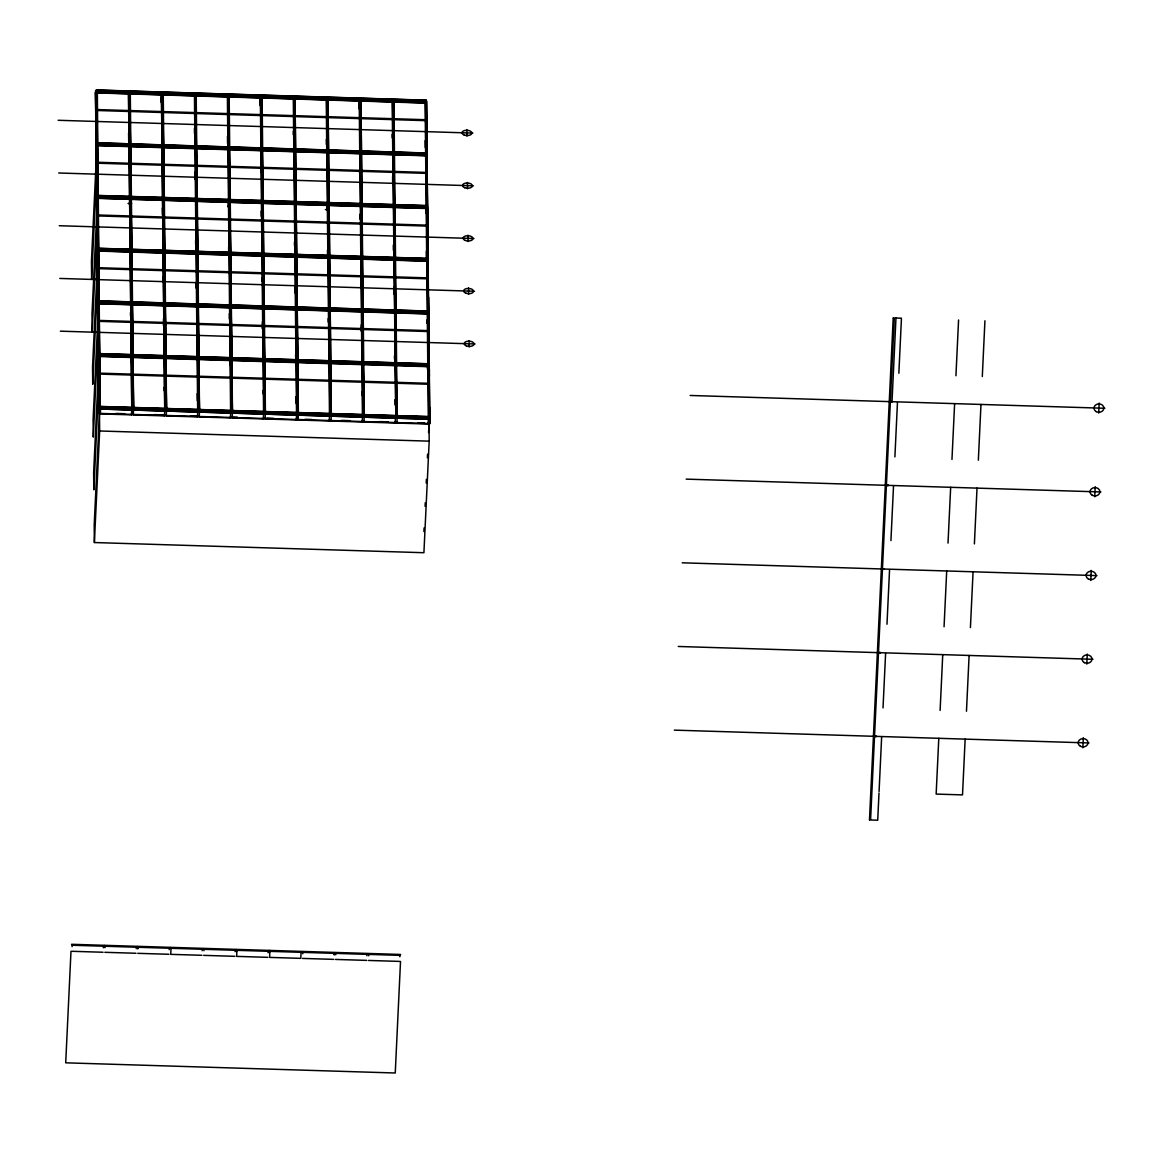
<?xml version="1.0" encoding="UTF-8"?>
<svg xmlns="http://www.w3.org/2000/svg" width="1163" height="1163" viewBox="0 0 1163 1163"><rect width="100%" height="100%" fill="white"/><g stroke="black" fill="none" stroke-linecap="round" stroke-linejoin="round"><path stroke-width="1.5" d="M95.511 92.415L98.593 413.374L429.888 423.608L426.24 100.309L96.267 90.103L99.262 408.736L95.511 92.415L96.224 91.034M96.674 91.165L96.718 90.002L129.224 91.005L132.538 407.559L100.033 406.556M96.863 91.514L96.82 92.691L128.904 93.68L128.948 92.517L96.863 91.514L100.134 408.765L97.329 90.598L128.512 91.557L131.841 408.824M97.27 92.691L97.329 90.598M96.718 149.809L91.441 261.37L91.63 278.931L95.25 279.047M97.27 142.729L97.227 143.892L129.733 144.895L129.776 143.849L97.27 142.962M97.416 144.008L97.372 145.404L129.456 146.393L129.486 144.997M97.823 145.419L97.881 143.325L129.064 144.285L129.006 146.378M91.63 278.931L96.892 167.385M96.384 202.493L97.372 195.544L427.344 205.735L427.679 212.727L425.92 212.684M97.096 206.127L91.993 314.083L92.182 331.659L97.111 227.294M97.779 196.605L97.823 195.442L130.329 196.445L130.285 197.608L97.779 196.489L130.285 197.376M97.968 196.721L97.925 198.132L130.009 199.12L130.038 197.71M98.361 197.666L98.404 196.736M98.375 198.132L98.433 196.038L129.616 196.998L129.558 199.106M97.823 255.249L92.546 366.81L92.72 384.371L97.997 272.825M98.332 249.333L98.361 248.155M98.928 250.859L98.986 248.766L130.169 249.725L130.111 251.819M97.488 307.933L98.477 300.984L428.449 311.175L428.784 318.168M98.288 309.765L93.098 419.523L93.273 437.099L98.303 330.932M99.073 302.162L99.029 303.558L131.114 304.561L131.143 303.15M99.48 303.572L99.538 301.479L130.721 302.438L130.663 304.066M70.987 951.261L65.71 1062.822L395.246 1072.998L400.523 961.438M98.928 360.69L93.651 472.236L93.825 489.812L99.102 378.251M99.582 356.285L99.48 353.843M72.091 946.638L72.135 945.708M100.018 356.3L100.091 354.206L131.274 355.166L130.997 362.144L130.925 354.642M98.593 413.374L98.811 408.736M99.538 407.355L96.267 90.103M132.538 407.326L132.495 408.489L99.989 407.486L100.018 406.323M100.134 408.765L100.178 407.602M94.377 542.539L99.655 430.979L99.48 413.403L94.203 524.964L94.377 542.539L423.914 552.716L429.191 441.155L429.002 423.594L428.58 432.578M100.367 413.897L100.629 406.919L131.826 407.879L131.55 414.871L100.367 413.897L100.352 412.967M128.453 93.665L128.512 91.557M129.224 91.005L129.18 92.168L96.674 91.048M129.66 91.019L129.616 92.182L162.137 93.185L162.18 92.022L129.66 91.019L132.931 408.504L165.451 409.507L165.495 408.344M129.82 92.546L129.776 93.709L161.846 94.697L161.89 93.534L129.82 92.546L133.527 409.798L129.776 93.462M164.797 409.841L161.468 92.589L130.271 91.615L130.212 93.244L161.453 93.985M130.212 93.723L130.285 92.56M129.733 144.663L129.776 143.732M130.212 143.747L130.169 144.91L162.689 145.913L162.733 144.75M130.372 145.026L130.329 146.422L162.398 147.41L162.442 146.015M130.765 146.436L130.823 144.343L162.02 145.302L161.962 147.396M130.721 197.623L130.765 196.46L163.285 197.463L163.242 198.626L130.721 197.506M130.925 197.739L130.881 199.149L162.951 200.138L162.994 198.742M131.317 199.149L131.375 197.056L162.573 198.03L162.515 200.123M130.881 249.173L130.838 250.336L98.332 249.202L130.838 250.103M131.274 250.35L131.317 249.187M131.87 251.877L131.928 249.783L163.125 250.743L163.067 252.836M130.663 304.546L130.736 303.383M132.03 303.18L131.986 304.59L164.056 305.578L164.099 304.183M132.422 304.59L132.48 302.496L163.678 303.456L163.62 305.564M103.289 947.598L103.333 946.667M103.725 947.612L103.769 946.682M132.538 357.303L132.582 356.372L164.652 357.361M105.048 947.656L105.092 946.726M132.756 362.202L133.033 355.224L164.23 356.183L164.172 358.277M128.497 92.502L131.768 409.754L132.248 408.591M132.931 408.504L132.975 407.341M133.091 409.783L133.134 408.62M133.309 414.915L133.585 407.937L164.783 408.896L164.506 415.889L133.309 414.915L133.309 413.984M161.192 99.567L161.337 96.471M161.41 94.683L161.468 92.589M162.573 93.2L162.616 92.037L195.137 93.04L198.408 410.524L165.887 409.521L162.616 92.037M162.776 93.563L162.733 94.726L194.803 95.715L194.846 94.552L162.776 93.563L166.483 410.815L163.838 199.92M198.161 410.641L197.681 411.789L194.425 93.607L163.227 92.633L163.169 94.741M162.951 99.611L163.096 96.514M161.933 169.856L162.151 165.204L130.954 164.245M163.169 144.764L163.125 145.927L195.646 146.931L195.689 145.768M163.329 146.044L163.285 147.439L195.355 148.428L195.399 147.032M163.721 147.454L163.779 145.36L194.977 146.32L194.919 148.413M162.587 198.96L131.317 198.451M163.678 198.64L163.721 197.477L196.242 198.48L196.198 199.643L163.678 198.524L196.198 199.411M163.881 198.757L163.838 200.167L195.907 201.155L195.951 199.76M164.274 200.181L164.332 198.073L195.529 199.047L195.471 200.676M163.838 250.19L163.794 251.353L131.274 250.234M164.274 250.205L164.23 251.252L196.751 252.371L196.794 251.208M164.826 252.894L164.884 250.801L196.082 251.76L196.024 253.854M163.62 305.099L163.663 304.168M164.346 304.066L164.39 302.903L131.87 301.9L131.826 303.063L164.346 304.066L131.826 302.831M163.649 325.524L163.794 322.427L132.597 321.468M164.986 304.197L164.942 305.607L197.012 306.596L197.056 305.2M165.379 305.607L165.437 303.514L196.634 304.488L196.576 306.581M165.408 325.582L165.553 322.485L196.751 323.445M136.245 948.615L136.289 947.685M137.554 948.659L137.597 947.729M165.495 358.32L165.539 357.157L197.608 358.146M137.99 948.674L138.034 947.743M165.931 358.335L165.989 356.241L197.187 357.201L197.129 359.294M161.453 93.52L164.724 410.772L165.204 409.609M165.887 409.521L165.931 408.358M166.047 410.801L166.076 409.638M166.265 415.932L166.542 408.954L197.739 409.928L197.463 416.906L166.265 415.932L166.251 415.002M194.366 95.7L194.425 93.607M195.137 93.04L195.093 94.203L162.573 93.084L195.093 93.97M195.573 93.055L195.529 94.218L228.05 95.221L228.079 94.058L195.573 93.055L198.844 410.539L231.35 411.542L231.393 410.379M195.733 94.581L195.689 95.744L227.759 96.733L227.803 95.57L195.733 94.581L199.44 411.833L197.23 251.223M196.154 94.116L227.381 94.625L230.623 412.807L231.117 411.891L199.033 410.902M196.125 95.759L196.184 94.13M196.125 145.782L196.082 146.945L228.602 147.948L228.631 146.785M196.271 147.061L196.242 148.457L228.311 149.446L228.355 148.05M196.678 148.471L196.736 146.378L227.933 147.338L227.875 149.431M195.471 201.141L195.544 199.978M196.634 199.658L196.678 198.495L229.184 199.498L229.155 200.661L196.634 199.542M196.823 199.774L196.794 201.184L228.864 202.173L228.907 200.777M197.23 201.199L197.288 199.091L228.457 200.53M197.783 253.912L197.841 251.819L229.038 252.778L228.98 254.871M197.928 305.215L197.899 306.625L229.969 307.613L230.012 306.218M198.335 306.639L198.393 304.532L229.591 305.506L229.533 307.599M169.187 949.633L169.231 948.703M198.292 357.826L198.335 356.663L230.841 357.666L230.797 358.829L198.292 357.71L230.797 358.597M198.451 359.338L198.48 357.942L230.565 358.931L230.521 360.326L198.437 359.105M171.019 948.296L170.728 954.343L201.926 955.303M198.888 359.352L198.946 357.259L230.143 358.219L229.867 365.197M198.408 410.524L198.451 409.361M198.844 410.539L198.888 409.376M198.989 411.818L199.033 410.655M199.222 416.95L199.498 409.972L230.696 410.946L230.419 417.924L199.222 416.95L199.207 416.02M227.323 96.718L227.381 94.625M227.381 95.555L196.125 95.279M228.486 95.235L228.53 94.072L261.035 95.075L264.306 412.56L231.8 411.557L228.53 94.072M228.675 95.599L228.631 96.762L260.716 97.75L260.759 96.587L228.675 95.599L232.382 412.85L228.631 96.529M229.082 96.776L229.14 94.668L260.338 95.642L263.579 413.824L264.059 412.676M229.082 146.8L229.038 147.846L261.544 148.966L261.588 147.803M229.634 149.489L229.693 147.396L260.89 148.355L260.832 150.449M228.413 201.693L228.457 200.763M228.486 200.53L228.21 207.043L228.195 206.098M229.78 200.792L229.736 202.202L261.82 203.191L261.849 201.795M230.187 202.217L230.245 200.109L261.442 201.083L261.384 203.176M229.736 252.226L229.707 253.389L197.187 252.269L229.693 253.156M230.187 252.24L230.289 254.45L262.358 255.438M230.739 254.93L230.797 252.836L261.995 253.796L261.922 255.889M230.885 306.232L230.841 307.643L262.925 308.631L262.969 307.701L230.885 306.712M231.292 307.657L231.35 305.549L262.533 306.523L262.475 308.617M202.144 950.651L202.188 949.72M231.248 358.844L231.292 357.681L263.797 358.684L263.754 359.847L231.248 358.727M231.393 360.356L231.437 358.96L263.507 359.949L263.478 361.344L231.393 360.123M203.903 950.709L203.947 949.778M231.611 364.789L231.902 358.277L263.085 359.236L263.027 361.33M231.626 365.255L231.844 360.603L263.042 361.562M231.902 359.207L263.085 360.646M231.117 411.658L231.074 412.589L198.989 411.586M231.8 411.557L231.844 410.394M231.946 412.85L231.989 411.673M232.178 417.968L232.455 410.99L263.638 411.964L263.361 418.942L232.178 417.968L232.164 417.037L237.368 417.197M260.338 95.642L260.047 102.155L261.806 102.199M260.061 102.62L260.207 99.524M260.279 97.736L260.338 96.573M261.035 95.075L260.992 96.238L228.486 95.119L260.992 96.006M261.442 96.253L261.471 95.09L293.992 96.093L297.263 413.577L264.742 412.574L264.786 411.411M261.631 96.616L261.588 97.779L293.672 98.768L293.701 97.605L261.631 96.616L264.946 412.938L297.016 413.926M261.806 102.678L262.082 95.686L293.28 96.66L296.536 414.842L297.016 413.694M261.297 149.068L261.268 150.463L229.184 149.475L229.082 147.032L261.588 148.035M260.788 171.979L261.006 167.327L229.809 166.367M262.024 147.817L262.576 150.274M262.576 150.507L262.634 148.413L293.832 149.373L293.774 151.466M262.547 201.693L262.576 200.53L295.097 201.533L295.053 202.696L262.533 201.577L295.053 202.464M262.736 201.824L262.693 203.22L294.777 204.208L294.806 202.813M263.129 203.234L263.187 201.126L294.384 202.1L294.326 204.194M262.693 253.243L262.649 254.406L230.143 253.287M263.1 254.421L263.129 253.258M263.681 255.947L263.739 253.854L294.937 254.813L294.879 256.907M262.954 307.236L262.475 308.384M262.518 328.591L262.664 325.48L231.466 324.521M263.841 307.265L263.797 308.66L295.867 309.649L295.911 308.486L263.841 307.497M264.234 308.675L264.292 306.567L295.489 307.541L295.431 309.634M264.263 328.635L264.423 325.538L295.606 326.498M235.1 951.668L235.144 950.738M236.423 951.712L236.467 950.782M264.35 361.373L264.394 359.978L296.463 360.966L296.42 362.362L264.35 361.141M236.918 950.331L236.641 956.379L267.839 957.338M264.786 360.923L264.844 359.294L296.042 360.254L295.983 362.347M264.786 361.388L264.859 360.225M264.306 412.327L264.35 411.397M263.797 308.428L265.338 413.868L264.946 412.691M265.12 418.985L265.397 412.007L296.594 412.981L296.318 419.959L265.12 418.985L265.12 418.055M293.221 98.288L293.28 96.66M293.221 98.753L293.294 97.59M293.992 96.093L293.948 97.256L261.428 96.136M294.428 96.107L294.384 97.27L326.905 98.273L326.948 97.111L294.428 96.107L298.295 414.9L295.024 97.648M294.588 97.634L294.544 98.797L326.614 99.785L326.658 98.622L294.588 97.634L297.902 413.955L329.972 414.944M294.98 98.811L295.039 96.703L326.236 97.677L329.492 415.86L329.972 414.711M294.254 150.085L294.224 151.481L262.14 150.492L262.184 149.562L294.268 150.55M261.995 148.98L294.501 149.983L294.544 148.82M294.98 148.835L295.533 151.292M295.533 151.524L295.591 149.431L326.788 150.39L326.73 152.498M295.489 202.711L295.533 201.548L328.053 202.551L328.01 203.714L295.489 202.595M295.693 202.842L295.649 204.237L327.719 205.226L327.762 204.295L295.693 203.307M296.085 204.252L296.143 202.144L327.341 203.118L327.065 210.096L327.021 206.113M295.649 254.261L295.606 255.424L263.085 254.304L295.606 255.191M296.042 255.438L296.085 254.275M296.638 256.965L296.696 254.871L327.893 255.831L327.835 257.924M295.911 308.253L295.867 309.184L263.797 308.18M296.798 308.282L296.754 309.678L328.824 310.666L328.867 309.271M297.19 309.692L297.248 307.584L328.446 308.558L328.388 310.652M268.057 952.686L268.101 951.756M297.147 360.879L297.19 359.716L329.711 360.719L329.667 361.882L297.147 360.763L329.667 361.649M269.365 952.73L269.409 951.799M297.306 362.391L297.35 360.995L329.42 361.984L329.376 363.379L297.306 362.158M297.743 361.94L297.786 361.01M269.874 951.349L269.583 957.396L300.781 958.356L301.072 952.308M297.743 362.405L297.801 360.312L328.998 361.271L328.707 367.319M297.263 413.577L297.306 412.414M297.743 412.429L297.699 413.592L330.219 414.595L330.263 413.432M297.859 414.886L297.902 413.723M298.077 420.017L298.353 413.025L329.551 413.999L329.274 420.977L298.077 420.017L298.019 414.275M326.178 99.306L326.222 98.375L295.024 97.169M326.236 97.677L326.178 99.771M327.341 98.288L327.385 97.125L359.905 98.128L363.176 415.613L330.655 414.61L330.699 413.447M327.544 98.651L327.501 99.814L359.571 100.803L359.614 99.64L327.544 98.651L330.844 414.973L362.929 415.961M327.937 99.829L327.995 97.721L359.193 98.695L362.449 416.877L362.929 415.729M327.21 151.103L327.166 152.498L295.097 151.51L295.14 150.579L327.21 151.583M327.501 149.838L327.457 151.001L294.937 149.998M327.937 149.853L328.039 152.062L360.123 153.051M328.489 152.542L328.548 150.449L359.745 151.408L359.687 153.516M327.762 203.83L327.283 204.979M328.635 203.859L328.606 205.255L360.675 206.244L360.719 205.081L328.649 204.092M329.042 205.269L329.1 203.162L360.297 204.136L360.239 206.229M328.606 255.279L328.562 256.442L296.042 255.322M329.042 255.293L328.998 256.456L361.519 257.459L361.548 256.296M329.594 257.517L329.652 255.889L360.85 256.849L360.792 258.956M329.594 257.982L329.667 256.819M329.158 308.224L329.114 309.154L296.594 308.151L296.638 306.988L329.158 307.991L329.114 309.038L296.594 307.919M329.74 309.3L329.711 310.695L361.78 311.684L361.824 310.288M330.147 310.71L330.205 308.602L361.402 309.576L361.344 311.669M330.103 361.897L330.147 360.734L362.652 361.737L362.623 362.9L330.103 361.78M330.263 363.408L330.292 362.013L362.376 363.001L362.333 364.397L330.248 363.176M330.466 367.377L330.685 362.725L361.94 363.699M302.758 953.762L302.802 952.831M330.554 366.752L330.757 361.33L361.955 362.289L361.897 364.397M327.981 98.666L331.251 415.918L330.844 414.74M331.033 421.035L331.31 414.043L362.507 415.017L362.231 421.995L331.033 421.035L331.019 420.09M359.193 98.695L358.916 105.673M359.905 98.128L359.861 99.291L327.341 98.172L359.847 99.059M360.297 99.306L360.341 98.143L392.847 99.146L396.118 416.63L363.612 415.627L363.656 414.464M360.675 105.731L360.952 98.753L392.149 99.713L395.842 417.91L392.571 100.658L360.486 99.669L360.457 100.832L392.527 101.821L392.571 100.89L360.501 99.902M360.167 152.12L360.123 153.516L328.053 152.527L328.097 151.364L360.167 152.353M360.443 150.856L360.414 152.019L327.893 151.016M359.73 174.421L359.861 170.38L328.664 169.42M360.893 150.87L360.85 152.033L393.356 153.036L393.399 151.873M361.039 152.149L361.01 153.545L393.079 154.548L393.123 153.138M361.446 153.56L361.504 151.466L392.701 152.426L392.643 154.534M361.504 152.397L392.687 153.836M360.719 204.848L360.675 205.778L328.591 204.79M361.402 204.746L361.446 203.583L393.952 204.586L393.908 205.633L361.402 204.63M361.591 204.877L361.562 206.273L393.632 207.261L393.676 205.866M361.998 206.287L362.056 204.194L393.254 205.153L393.196 207.247M361.955 257.474L361.998 256.311M362.536 258.535L362.58 257.604M362.551 259L362.609 256.907L393.806 257.866L393.748 259.974M361.373 331.644L361.519 328.533L330.321 327.573M362.696 310.317L362.652 311.713L394.737 312.702L394.766 311.306M363.103 311.728L363.161 309.62L394.359 310.594L394.301 312.687M333.955 954.721L333.999 953.805M334.392 954.736L334.435 953.805M363.06 362.914L363.103 361.751L395.609 362.754L395.565 363.917L363.06 362.798L395.565 363.685M363.205 364.426L363.249 363.03L395.318 364.019L395.289 365.415L363.205 364.193M335.714 954.779L335.758 953.849M363.656 364.441L363.714 362.347L394.911 363.307L394.853 365.415M363.205 414.45L363.176 415.613L330.655 414.377M360.937 99.684L363.757 416.921L363.656 414.697L396.161 415.714M363.99 422.053L364.266 415.06L395.464 416.034L395.187 423.012L363.99 422.053L363.975 421.108M392.091 101.806L392.149 99.713M392.571 100.658L392.076 101.574M392.847 99.146L392.803 100.323L360.297 99.189M393.254 100.323L393.298 99.16L425.803 100.178L429.074 417.662L396.568 416.645M393.443 100.687L393.399 101.85L425.484 102.838L425.513 101.675L393.443 100.687L396.757 417.008L428.827 417.997M393.85 101.864L393.908 99.771L425.091 100.73L428.347 418.913L428.827 417.764M393.835 151.888L393.806 153.051L426.312 154.054L426.356 152.891M393.995 153.167L393.952 154.563L426.036 155.566L426.065 154.156M394.388 154.112L394.461 152.484L425.643 153.443L425.585 155.551M394.402 154.577L394.461 153.429M393.908 205.764L393.952 204.833M394.548 205.895L394.504 207.29L426.588 208.279L426.617 206.883M394.94 207.305L395.013 205.211L426.196 206.171L425.92 213.149L425.891 209.166M394.504 257.314L394.461 258.477L361.955 257.357L394.461 258.244M394.94 257.328L394.911 258.491L427.417 259.494L427.461 258.331M395.493 260.018L395.565 257.924L426.748 258.884L426.69 260.992M395.653 311.335L395.609 312.731L427.693 313.719L427.722 312.324M396.045 312.745L396.103 310.652L427.301 311.611L427.243 313.705M366.912 955.753L366.956 954.823M394.911 364.252L363.641 363.743M396.016 363.932L396.045 362.769L428.566 363.772L428.522 364.935L396.002 363.815M396.161 365.444L396.205 364.048L428.275 365.037L428.246 366.447L396.161 365.211M368.671 955.797L368.715 954.867M396.598 365.458L396.656 363.365L427.853 364.324L427.65 369.325M395.842 417.91L395.871 416.747M396.118 416.63L396.161 415.467M393.908 99.771L397.15 417.953L396.598 415.482M396.932 423.07L397.208 416.092L428.406 417.052L428.129 424.03L396.932 423.07L396.932 422.125M425.033 102.824L425.091 100.73M425.803 100.178L425.76 101.341L393.254 100.207L425.76 101.094M426.865 101.254L427.068 154.737M428.304 263.899L427.897 258.462L97.925 248.271L96.936 255.22L98.695 255.279M427.65 323.547L427.824 319.941M399.868 956.771L399.912 955.841M427.65 369.761L427.795 366.665L396.612 365.691M427.795 366.432L427.868 365.269M429.336 370.895L429.002 363.903L99.029 353.712L98.041 360.661L99.8 360.719M429.118 416.485L429.074 417.662L396.554 416.412M423.899 531.549L424.073 527.944M425.091 506.356L425.265 502.765M426.196 482.965L426.37 479.36M427.388 457.771L427.562 454.181M430.106 418.971L429.554 416.616L99.582 406.425M869.488 819.77L873.428 736.47M873.442 736.106L877.382 652.806M877.396 652.428L881.336 569.143M881.35 568.765L885.29 485.465M885.305 485.102L889.244 401.802M889.273 401.424L893.213 318.139M870.607 819.246L874.532 736.135M874.561 735.583L878.458 653.402M878.516 651.905L882.412 569.725M882.484 568.242L886.366 486.061M886.439 484.578L890.32 402.398M890.393 400.901L894.274 318.72M875.056 736.717L875.099 735.975M879.024 653.039L879.054 652.298M882.979 569.376L883.008 568.634M886.933 485.712L886.962 484.956M890.887 402.035L890.931 401.293M876.161 736.746L876.19 736.005M880.115 653.083L880.158 652.327M884.069 569.405L884.113 568.663M888.038 485.741L888.067 485M891.992 402.078L895.961 318.037M877.745 819.464L878.995 793.064M879.068 791.581L881.627 737.284M883.022 707.918L885.595 653.621M886.976 624.24L889.55 569.957M890.931 540.577L893.504 486.279M894.899 456.899L897.458 402.616M898.854 373.236L901.427 318.938M938.788 738.316L936.157 794.082L962.513 794.896L965.145 739.13M940.111 710.419L942.742 654.638M944.065 626.755L946.697 570.975M948.019 543.077L950.665 487.297M951.974 459.414L954.619 403.634M955.942 375.751L958.574 319.97M966.468 711.233L969.113 655.452M970.422 627.569L973.068 571.789M974.39 543.891L977.022 488.111M978.345 460.228L980.976 404.448M982.299 376.565L984.93 320.784M1082.855 747.794L1083.32 737.749M1086.809 664.117L1087.289 654.086M1090.763 580.453L1091.243 570.408M1094.717 496.775L1095.197 486.745M1098.686 413.112L1099.151 403.067M96.674 90.932L129.18 91.935L132.495 408.489M129.616 91.95L162.137 92.953M195.529 93.985L228.035 94.988M261.428 96.02L293.948 97.023M294.384 97.038L326.905 98.041M360.297 99.073L392.803 100.076M97.299 91.296L128.497 92.022M130.256 92.313L161.453 93.055M194.41 94.305L163.169 94.029L194.41 95.003M196.169 94.348L227.352 95.322M229.111 95.366L260.308 96.34M262.068 96.384L293.265 97.358M359.178 99.393L327.981 98.186M392.12 100.411L360.923 99.218M393.879 100.469L425.077 101.428M96.863 91.761L128.948 92.749M129.82 92.778L161.89 93.767M162.776 93.796L194.846 94.785M195.733 94.814L227.803 95.802M228.675 95.831L260.759 96.82M261.631 96.849L293.716 97.837M294.588 97.866L326.658 98.855M327.544 98.884L359.614 99.873M393.443 100.919L425.527 101.908M97.256 91.993L128.512 92.967M260.323 97.038L229.067 96.296M293.28 98.055L262.024 97.314M294.98 98.099L326.222 99.073M327.922 99.117L359.178 100.091M360.879 100.134L392.135 101.108M393.835 101.152L425.091 102.126M162.733 94.479L164.259 198.19M195.689 95.511L197.754 251.92M261.588 97.547L264.219 306.683M97.27 92.938L128.468 93.898M130.227 93.956L161.41 94.915M163.169 94.973L194.366 95.933M196.125 95.991L227.323 96.951M229.082 97.009L260.279 97.968M262.038 98.026L293.221 98.986M294.98 99.044L326.178 100.003M327.937 100.062L359.134 101.021M360.893 101.079L392.091 102.039M393.85 102.097L425.047 103.056M161.192 99.088L162.951 99.146M358.916 105.208L360.661 105.252M97.445 109.569L128.642 110.529M130.401 110.587L161.584 111.546M163.343 111.604L194.541 112.564M196.3 112.622L227.497 113.581M229.256 113.64L260.454 114.599M262.213 114.657L293.396 115.617M295.155 115.675L326.352 116.649M328.111 116.693L359.309 117.667M361.068 117.71L392.265 118.684M394.024 118.728L425.222 119.702M97.445 110.5L128.642 111.474M130.401 111.517L161.599 112.491M163.358 112.535L194.555 113.509M196.314 113.567L227.512 114.526M229.271 114.585L260.454 115.544M262.213 115.602L293.41 116.562M295.169 116.62L326.367 117.579M328.126 117.637L359.323 118.597M361.082 118.655L392.265 119.615M394.024 119.673L425.222 120.632M58.15 120.283L472.847 133.091M130.212 143.979L162.733 144.982M163.169 144.997L195.689 146M196.125 146.015L228.646 147.018M262.038 148.05L294.544 149.053M294.98 149.068L327.501 150.071M327.937 150.085L360.457 151.088M360.893 151.103L393.399 152.106M393.85 152.12L426.356 153.123M97.227 143.645L129.733 144.779M130.169 144.663L162.689 145.797M163.125 145.695L195.646 146.814M196.082 146.712L228.588 147.832M229.038 147.73L261.544 148.849M261.98 148.748L294.501 149.867M294.937 149.765L327.457 150.885M327.893 150.783L360.414 151.902M360.85 151.801L393.356 152.92M393.792 152.818L426.312 153.938M97.416 144.241L129.5 145.23M130.372 145.259L162.442 146.247M163.329 146.276L195.399 147.265M196.285 147.294L228.355 148.282M229.227 148.312L261.312 149.3M262.184 149.329L294.254 150.318M295.14 150.347L327.21 151.335M361.039 152.382L393.123 153.371M393.995 153.4L426.065 154.403M97.416 144.474L129.5 145.462M130.372 145.491L162.442 146.48M163.329 146.509L195.399 147.497M196.285 147.527L228.355 148.515M229.227 148.544L261.312 149.533M328.097 151.597L360.167 152.6M361.053 152.615L393.123 153.618M393.995 153.632L426.08 154.635M97.808 144.721L129.064 145.68M130.765 145.738L162.006 146.698M163.721 146.756L194.962 147.73M196.663 147.774L227.919 148.748M229.62 148.791L260.875 149.765M262.576 149.809L293.832 150.783M295.533 150.827L326.774 151.801M328.475 151.844L359.73 152.818M394.388 153.879L425.643 154.853M97.372 144.939L129.442 145.927M130.329 145.957L162.398 146.945M163.285 146.974L195.355 147.963M196.227 147.992L228.311 148.98M229.184 149.009L261.253 149.998M262.14 150.027L294.21 151.016M295.097 151.045L327.166 152.033M360.995 153.08L393.079 154.068M393.952 154.097L426.021 155.086M427.344 155.362L426.792 153.022L96.82 142.831L95.831 149.78L97.59 149.838M97.823 145.651L129.02 146.611M130.779 146.669L161.962 147.628M163.721 147.686L194.919 148.646M196.678 148.704L227.875 149.678M229.634 149.722L260.832 150.696M262.591 150.739L293.774 151.713M295.533 151.757L326.73 152.731M328.489 152.775L359.687 153.749M361.446 153.792L392.643 154.766M394.402 154.81L425.6 155.784M97.997 162.282L129.195 163.256M130.939 163.3L162.137 164.274M163.896 164.332L195.093 165.291M196.852 165.35L228.05 166.309M262.765 167.385L293.948 168.344M295.707 168.402L326.905 169.362M361.62 170.438L392.818 171.397M394.577 171.455L425.774 172.415M97.997 163.227L129.195 164.187M163.91 165.262L195.108 166.222M196.867 166.28L228.064 167.239M229.809 167.298L261.006 168.257M262.765 168.315L293.963 169.275M295.722 169.333L326.919 170.292M328.678 170.35L359.876 171.324M361.635 171.368L392.818 172.342M394.577 172.386L425.774 173.36M58.702 172.996L473.399 185.818M130.721 197.39L163.242 198.393M196.634 199.425L229.14 200.429M229.591 200.443L262.097 201.446M295.489 202.478L328.01 203.481M328.446 203.496L360.952 204.499M361.402 204.514L393.908 205.517M394.344 205.531L426.865 206.534M97.968 196.954L130.052 197.957M130.925 197.972L162.994 198.975M163.881 199.004L195.951 199.992M196.823 200.021L228.907 201.01M229.78 201.039L261.864 202.028M262.736 202.057L294.806 203.045M295.693 203.074L327.762 204.063M361.591 205.11L393.676 206.098M394.548 206.127L426.617 207.116M97.968 197.201L130.052 198.19M130.925 198.219L162.994 199.207M163.881 199.236L195.951 200.225M196.838 200.254L228.907 201.243M229.78 201.272L261.864 202.26M262.736 202.289L294.821 203.278M328.649 204.325L360.719 205.313M361.606 205.342L393.676 206.331M394.548 206.36L426.632 207.348M98.361 197.434L129.616 198.408M195.515 200.443L164.274 199.702M197.216 200.487L228.471 201.461M230.172 201.504L261.428 202.478M263.129 202.522L294.37 203.496M296.085 203.54L327.326 204.514M329.027 204.557L360.283 205.531M361.984 205.575L393.239 206.549M394.94 206.592L426.196 207.566M97.925 197.652L129.994 198.64M130.881 198.669L162.951 199.658M163.838 199.687L195.907 200.69M196.78 200.705L228.864 201.708M229.736 201.722L261.806 202.725M262.693 202.74L294.762 203.743M295.649 203.772L327.719 204.761M361.548 205.807L393.617 206.796M394.504 206.825L426.574 207.814M98.375 198.379L129.573 199.338M131.317 199.396L162.515 200.356M164.274 200.414L195.471 201.373M197.23 201.432L228.428 202.391M230.187 202.449L261.384 203.409M263.143 203.467L294.326 204.426M296.085 204.484L327.283 205.444M329.042 205.502L360.239 206.462M361.998 206.52L393.196 207.479M394.955 207.537L426.152 208.497M128.046 203.481L131.666 203.583M228.195 206.563L229.954 206.621M325.407 209.573L329.027 209.689M98.55 215.01L129.747 215.969M131.492 216.027L162.689 216.987M164.448 217.045L195.646 218.004M197.405 218.063L228.602 219.022M230.361 219.08L261.559 220.04M263.318 220.098L294.501 221.057M296.26 221.115L327.457 222.075M329.216 222.133L360.414 223.107M362.173 223.151L393.37 224.125M395.129 224.168L426.327 225.142M98.55 215.94L129.747 216.914M131.506 216.958L162.704 217.932M164.463 217.975L195.66 218.949M197.419 219.007L228.617 219.967M230.361 220.025L261.559 220.985M263.318 221.043L294.515 222.002M296.274 222.06L327.472 223.02M329.231 223.078L360.428 224.037M362.187 224.096L393.37 225.055M395.129 225.113L426.327 226.073M59.255 225.724L473.952 238.531M98.375 248.402L130.881 249.405M131.317 249.42L163.838 250.423M196.794 251.441L164.274 250.438L164.39 252.88L196.46 253.868L196.503 252.473L164.434 251.484M197.23 251.455L229.751 252.458M230.187 252.473L262.693 253.476M263.143 253.49L295.649 254.493M296.085 254.508L328.606 255.511M329.042 255.526L361.562 256.529M361.998 256.543L394.504 257.546M394.955 257.561L427.461 258.564M131.274 250.103L163.794 251.121M164.23 251.135L196.751 252.138M230.143 253.171L262.649 254.174M296.042 255.206L328.562 256.209M328.998 256.223L361.504 257.227M394.897 258.259L427.417 259.262M197.376 252.502L229.46 253.49L229.416 254.886L197.347 253.897L197.39 252.967L229.46 253.956M230.332 253.519L262.402 254.508L262.373 255.904L230.289 254.915L230.332 253.752L262.416 254.741M98.521 249.682L130.59 250.67M131.477 250.699L163.547 251.688M164.434 251.717L196.503 252.705M197.376 252.734L229.46 253.723M263.289 254.77L295.358 255.758M296.245 255.787L328.315 256.776M329.202 256.805L361.271 257.793M362.144 257.823L394.228 258.811M395.1 258.84L427.17 259.829M98.521 249.914L130.605 250.903M131.477 250.932L163.547 251.92M164.434 251.949L196.503 252.938M230.332 253.985L262.416 254.973M263.289 255.002L295.373 255.991M296.245 256.02L328.315 257.008M329.202 257.038L361.271 258.041M362.158 258.055L394.228 259.058M395.1 259.073L427.184 260.076M98.913 250.161L130.169 251.121M131.87 251.179L163.111 252.138M164.826 252.197L196.067 253.156M229.024 254.188L197.783 253.447M230.725 254.232L261.98 255.206M263.681 255.249L294.922 256.223M296.638 256.267L327.879 257.241M329.58 257.285L360.835 258.259M362.536 258.302L393.792 259.276M395.493 259.32L426.748 260.294M98.477 250.379L130.547 251.368M131.434 251.397L163.503 252.386M164.39 252.415L196.46 253.403M197.332 253.432L229.416 254.421M263.245 255.467L295.315 256.456M296.202 256.485L328.271 257.474M329.144 257.503L361.228 258.491M362.1 258.52L394.17 259.509M395.057 259.538L427.126 260.527M98.928 251.092L130.125 252.051M131.87 252.109L163.067 253.069M164.826 253.127L196.024 254.086M197.783 254.145L228.98 255.104M230.739 255.162L261.937 256.136M263.696 256.18L294.879 257.154M296.638 257.197L327.835 258.171M329.594 258.215L360.792 259.189M362.551 259.233L393.748 260.207M395.507 260.25L426.705 261.224M99.102 267.723L130.3 268.697M132.044 268.74L163.242 269.714M165.001 269.758L196.198 270.732M197.957 270.79L229.155 271.749M230.914 271.808L262.111 272.767M263.87 272.825L295.053 273.785M296.812 273.843L328.01 274.802M329.769 274.861L360.966 275.82M362.725 275.878L393.923 276.838M395.682 276.896L426.879 277.855M99.102 268.668L130.3 269.627M132.059 269.685L163.256 270.645M165.015 270.703L196.213 271.662M197.972 271.72L229.169 272.68M230.914 272.738L262.111 273.698M263.87 273.756L295.068 274.715M296.827 274.773L328.024 275.733M329.783 275.791L360.981 276.75M362.74 276.809L393.923 277.783M395.682 277.826L426.879 278.8M59.807 278.437L474.504 291.259M893.213 317.95L901.456 318.197M98.87 301.813L131.39 302.932M164.783 303.848L197.303 304.968M197.739 304.866L230.245 305.985M230.696 305.884L263.201 307.003M263.638 306.901L296.158 308.021M329.551 308.936L362.056 310.056M362.507 309.954L395.013 311.073M395.449 310.972L427.969 312.091M99.073 302.395L131.143 303.398M132.03 303.412L164.099 304.415M164.986 304.43L197.056 305.433M197.928 305.462L230.012 306.451M230.885 306.48L262.969 307.468M296.798 308.515L328.867 309.503M329.754 309.532L361.824 310.521M362.696 310.55L394.78 311.539M395.653 311.568L427.722 312.556M99.073 302.642L131.157 303.63M132.03 303.659L164.099 304.648M164.986 304.677L197.056 305.665M197.943 305.695L230.012 306.683M263.841 307.73L295.911 308.718M296.798 308.747L328.867 309.736M329.754 309.765L361.824 310.754M362.696 310.783L394.78 311.771M395.653 311.8L427.737 312.789M99.466 302.874L130.721 303.848M132.422 303.892L163.663 304.866M165.379 304.91L196.62 305.884M198.321 305.927L229.576 306.901M231.277 306.945L262.533 307.919M295.475 308.936L264.234 308.195M297.19 308.98L328.431 309.954M330.132 309.998L361.388 310.972M363.089 311.015L394.344 311.989M396.045 312.033L427.301 313.007M99.029 303.092L131.099 304.081M131.986 304.11L164.056 305.099M164.928 305.128L197.012 306.131M197.884 306.145L229.969 307.148M230.841 307.163L262.911 308.166M296.754 309.213L328.824 310.201M329.696 310.23L361.78 311.219M362.652 311.248L394.722 312.236M395.609 312.266L427.679 313.254M99.48 303.819L130.678 304.779M132.422 304.837L163.62 305.796M165.379 305.854L196.576 306.814M198.335 306.872L229.533 307.832M231.292 307.89L262.489 308.849M264.248 308.907L295.431 309.867M297.19 309.925L328.388 310.884M330.147 310.943L361.344 311.902M363.103 311.96L394.301 312.92M396.06 312.978L427.243 313.937M99.655 320.45L130.852 321.41M198.51 323.503L229.707 324.462M297.365 326.556L328.562 327.515M363.278 328.591L394.475 329.565M396.234 329.609L427.417 330.583M99.655 321.381L130.852 322.355M132.611 322.398L163.809 323.372M165.568 323.416L196.765 324.39M198.524 324.433L229.722 325.407M231.466 325.466L262.664 326.425M264.423 326.483L295.62 327.443M297.379 327.501L328.577 328.46M330.336 328.518L361.533 329.478M363.292 329.536L394.475 330.496M396.234 330.554L427.432 331.513M60.36 331.164L475.056 343.972M99.422 354.526L131.942 355.544M132.378 355.544L164.899 356.561M165.335 356.561L197.855 357.579M231.248 358.611L263.754 359.614M264.19 359.629L296.71 360.632M330.103 361.664L362.609 362.667M396.002 363.699L428.522 364.702M132.378 355.674L164.899 356.794L164.942 355.631L132.422 354.613L132.538 357.07L164.608 358.291L164.652 356.896L132.582 355.907M165.335 356.692L197.855 357.811L197.899 356.648L165.379 355.645L165.48 357.855L197.565 358.844M99.625 354.889L131.695 355.878L131.666 357.274L99.582 356.052M165.524 356.925L197.608 357.913L197.565 359.309L165.495 358.088M99.625 355.122L131.695 356.111M132.582 356.14L164.652 357.128M198.48 358.175L230.565 359.163M231.437 359.193L263.521 360.181M264.394 360.21L296.463 361.199M297.35 361.228L329.42 362.216M330.307 362.245L362.376 363.234M363.249 363.263L395.333 364.252M396.205 364.281L428.275 365.269M99.625 355.355L131.71 356.343M165.539 357.39L197.608 358.378M198.495 358.408L230.565 359.396M231.437 359.425L263.521 360.414M264.394 360.443L296.463 361.431M297.35 361.46L329.42 362.449M330.307 362.478L362.376 363.467M363.249 363.496L395.333 364.499M396.205 364.513L428.289 365.516M100.018 355.602L131.274 356.561M132.975 356.619L164.216 357.579M165.931 357.637L197.172 358.597M198.873 358.655L230.129 359.629M264.786 360.69L296.027 361.664M297.743 361.708L328.984 362.682M396.598 364.76L427.853 365.734M99.582 355.82L131.652 356.808M132.538 356.837L164.608 357.826M198.437 358.873L230.521 359.861M231.393 359.89L263.463 360.879M264.35 360.908L296.42 361.897M297.306 361.926L329.376 362.914M330.248 362.943L362.333 363.932M363.205 363.961L395.275 364.949M396.161 364.978L428.231 365.967M100.033 356.532L131.23 357.492M132.975 357.55L164.172 358.509M165.931 358.567L197.129 359.527M198.888 359.585L230.085 360.545M264.801 361.62L295.983 362.594M297.743 362.638L328.94 363.612M330.699 363.656L361.897 364.63M363.656 364.673L394.853 365.647M130.997 361.678L132.756 361.737M100.207 373.163L131.404 374.137M133.149 374.181L164.346 375.155M166.105 375.198L197.303 376.172M199.062 376.231L230.259 377.19M232.019 377.248L263.216 378.208M264.96 378.266L296.158 379.225M297.917 379.283L329.114 380.243M330.874 380.301L362.071 381.26M363.83 381.319L395.027 382.278M396.787 382.336L427.969 383.296M100.207 374.108L131.404 375.068M133.163 375.126L164.361 376.085M166.12 376.143L197.317 377.103M199.077 377.161L230.274 378.12M232.019 378.179L263.216 379.138M264.975 379.196L296.172 380.156M297.932 380.214L329.129 381.173M330.888 381.231L362.086 382.191M363.83 382.249L395.027 383.223M396.787 383.267L427.984 384.241M690.153 395.464L1104.85 408.271M132.975 407.573L165.495 408.576M165.931 408.591L198.451 409.594M198.888 409.609L231.393 410.612M231.844 410.626L264.35 411.629L264.306 412.56L231.786 411.324M264.786 411.644L297.306 412.647M297.743 412.661L330.263 413.665M330.699 413.679L363.219 414.682M396.612 415.714L429.118 416.732M99.974 407.254L132.495 408.373M132.931 408.271L165.451 409.391M165.887 409.289L198.408 410.408M198.844 410.306L231.35 411.426M264.742 412.342L297.263 413.461M297.699 413.359L330.219 414.479M363.612 415.395L396.118 416.514M100.178 407.835L132.248 408.838M133.134 408.853L165.204 409.856M166.091 409.87L198.161 410.873M231.989 411.92L264.074 412.909M395.885 416.979L363.801 415.991L360.486 99.669M100.614 408.082L131.812 409.056M164.768 410.074L133.571 409.1L164.768 410.306M197.725 411.091L166.527 410.132L197.725 411.324M230.681 412.109L199.484 411.382M263.623 413.127L232.44 412.167L263.638 413.359M296.58 414.144L265.382 413.185L296.58 414.377M298.339 414.202L329.536 415.162M331.295 415.22L362.493 416.18M364.252 416.238L395.449 417.197M397.194 417.255L428.391 418.215M100.57 408.315L131.826 409.289L131.55 414.871M199.425 411.368L230.681 412.342M298.295 414.421L329.536 415.395M331.237 415.438L362.493 416.412M364.193 416.456L395.449 417.43M397.15 417.473L428.391 418.447M100.134 408.533L132.204 409.521M133.091 409.55L165.161 410.539M166.033 410.568L198.117 411.557M231.946 412.603L264.016 413.606M264.902 413.621L296.972 414.624M297.859 414.639L329.929 415.642M330.801 415.671L362.885 416.659M363.757 416.688L395.827 417.677M396.714 417.706L428.784 418.695M115.951 413.447L124.615 413.708M154.097 414.624L164.492 414.944L164.506 415.889M190.514 415.743L197.448 415.961L197.463 416.906M266.85 418.113L273.785 418.317M304.997 419.291L311.931 419.509M341.428 420.41L350.092 420.686M379.574 421.588L388.238 421.864M417.721 422.765L424.655 422.983M99.655 430.979L429.191 441.155M686.185 479.127L1100.896 491.949M886.395 485.32L888.052 485.364M682.23 562.805L1096.942 575.612M678.276 646.468L1092.973 659.276M674.322 730.131L1089.019 742.953M869.473 819.959L877.716 820.206M71.539 944.298L104.059 945.301M104.496 945.315L137.001 946.319M137.452 946.333L169.958 947.336M202.914 948.354L170.394 947.351L170.35 948.281L202.217 949.255M203.351 948.368L235.871 949.371M268.827 950.389L236.307 949.386L236.263 950.316L268.115 951.29M302.22 951.421L334.726 952.424M335.162 952.439L367.682 953.442M368.119 953.456L400.639 954.46M72.15 945.243L103.347 946.202M105.106 946.26L136.304 947.22M138.063 947.278L169.26 948.238M203.976 949.313L235.159 950.273M302.831 952.366L334.028 953.34M335.787 953.384L366.985 954.358M368.729 954.401L399.927 955.375M71.873 951.29L103.071 952.25M104.83 952.308L136.013 953.267M137.772 953.326L168.969 954.285M203.685 955.361L234.882 956.32M302.54 958.414L333.737 959.373M335.496 959.431L366.694 960.391M368.453 960.449L399.65 961.408M466.886 129.747L466.959 136.071M467.439 182.46L467.511 188.799M467.991 235.188L468.064 241.511M468.544 287.901L468.616 294.239M469.096 340.628L469.169 346.952M427.403 186.371L428.231 265.455M428.566 297.088L429.394 376.172M429.714 407.791L429.888 423.608M426.24 100.309L429.67 418.956M425.513 101.675L428.784 418.927M425.164 140.636L425.236 147.657M426.327 251.339L426.399 258.375M427.039 319.883L427.083 323.387M427.504 363.815L427.562 369.078M428.129 423.085L428.129 424.03M393.298 99.16L396.714 417.939M392.164 134.341L392.193 137.859M392.6 176.514L392.672 183.55M393.312 245.044L393.37 250.321M393.763 287.232L393.835 294.254M394.475 355.762L394.519 359.28M394.94 399.694L394.998 404.971M395.173 422.067L395.187 423.012M360.952 98.753L364.266 416.005M360.341 98.143L363.757 416.921M359.614 99.64L362.885 416.892M358.902 104.728L358.945 108.711M359.585 170.22L359.629 173.738M360.05 214.152L360.108 219.429M360.763 282.696L360.806 286.214M361.213 324.87L361.271 330.147M361.911 391.655L361.94 395.158M362.216 421.05L362.231 421.995M327.995 97.721L331.324 414.987M327.385 97.125L330.801 415.903M326.948 97.111L330.219 414.595M326.658 98.622L329.929 415.874M326.323 139.327L326.381 144.605M327.486 250.045L327.544 255.322M328.199 318.575L328.242 322.093M328.649 360.763L328.722 367.784M329.26 420.032L329.274 420.977M295.039 96.703L298.368 413.97M293.701 97.605L296.972 414.857M293.294 131.288L293.338 134.806M293.759 175.22L293.817 180.483M294.457 241.991L294.501 245.509M294.922 285.924L294.995 292.96M295.635 354.468L295.678 357.986M296.071 396.641L296.158 403.677M296.318 419.014L296.318 419.959M262.082 95.686L265.411 412.952M261.471 95.09L264.902 413.868M260.759 96.587L264.016 413.839M260.047 101.675L260.09 105.659M261.195 211.099L261.253 216.376M261.893 277.884L261.922 281.402M262.358 321.817L262.431 328.838M263.071 390.346L263.1 393.864M263.361 417.997L263.361 418.942M229.14 94.668L232.455 411.935M228.079 94.058L231.35 411.542M227.803 95.57L231.074 412.821M227.468 136.275L227.541 143.311M228.631 246.992L228.675 252.255M229.329 313.763L229.373 319.04M229.78 357.695L229.852 364.731M230.405 416.979L230.419 417.924M196.184 93.651L199.498 410.917M194.846 94.552L198.117 411.804M194.439 128.235L194.497 133.498M194.904 172.168L194.977 179.189M195.617 240.697L195.66 244.215M196.053 282.871L196.111 288.148M196.78 351.415L196.809 354.933M197.216 393.588L197.288 400.61M163.227 92.633L166.556 409.899M162.18 92.022L165.451 409.507M161.89 93.534L165.161 410.786M161.192 98.622L161.221 102.606M161.89 165.873L161.933 169.391M162.326 208.046L162.398 215.082M163.053 276.59L163.082 280.094M163.489 318.764L163.561 325.785M164.216 387.294L164.245 390.812M130.271 91.615L133.6 408.882M128.948 92.517L132.204 409.769M128.599 133.222L128.686 140.258M129.34 203.045L129.34 203.99M129.762 243.939L129.82 249.202M130.489 312.469L130.518 315.987M96.718 90.002L99.989 407.486M95.991 91.499L99.262 408.736M95.57 91.019L98.855 407.806M98.521 249.449L98.477 250.845L130.561 251.833L130.59 250.438L98.521 249.449M98.913 300.883L98.884 302.046L131.39 303.049L131.434 301.886L98.913 300.883M99.466 353.596L99.437 354.642L131.942 355.776L131.986 354.613L99.466 353.596M131.477 250.467L131.434 251.862L163.503 252.851L163.547 251.455L131.477 250.467M164.826 302.918L164.783 304.081L197.303 305.084L197.347 303.921L164.826 302.918M197.783 303.936L197.739 305.099L230.245 306.102L230.289 304.939L197.783 303.936M229.634 199.513L229.591 200.676L262.097 201.679L262.14 200.516L229.634 199.513M230.739 304.953L230.696 306.116L263.201 307.119L263.245 305.956L230.739 304.953M263.289 254.537L263.245 255.933L295.315 256.921L295.358 255.526L263.289 254.537M263.681 305.971L263.638 307.134L296.158 308.137L296.202 306.974L263.681 305.971M264.234 358.698L264.19 359.861L296.71 360.864L296.754 359.701L264.234 358.698M296.245 255.555L296.202 256.95L328.271 257.939L328.315 256.543L296.245 255.555M269.264 950.404L269.22 951.334L301.726 952.337L301.769 951.407L269.264 950.404M328.489 202.566L328.446 203.729L360.966 204.732L360.995 203.569L328.489 202.566M329.187 256.572L329.158 257.968L361.228 258.956L361.271 257.561L329.187 256.572M329.594 308.006L329.551 309.169L362.071 310.172L362.1 309.009L329.594 308.006M362.144 257.59L362.1 258.986L394.184 259.989L394.213 258.579L362.144 257.59M362.551 309.024L362.507 310.187L395.013 311.19L395.057 310.027L362.551 309.024M394.388 204.601L394.359 205.764L426.865 206.781L426.908 205.604L394.388 204.601M395.1 258.608L395.057 260.003L427.141 261.006L427.17 259.596L395.1 258.608M395.493 310.041L395.464 311.204L427.969 312.222L428.013 311.044L395.493 310.041M131.768 409.987L100.57 409.013L131.768 409.987M164.724 411.004L133.527 410.03L164.724 411.004M197.681 412.022L166.483 411.048L197.681 412.022M230.637 413.039L199.44 412.08L230.637 413.039M263.579 414.057L232.396 413.098L263.579 414.057M296.536 415.075L265.338 414.115L296.536 415.075M329.492 416.092L298.295 415.133L329.492 416.092M362.449 417.11L331.251 416.15L362.449 417.11M395.405 418.128L364.208 417.168L395.405 418.128M428.347 419.145L397.15 418.186L428.347 419.145M1096.273 411.644A4.943 4.187 -0.6 0 0 1103.861 408.242A4.943 4.187 -0.6 0 0 1096.622 404.39A4.943 4.187 -0.6 0 0 1096.273 411.644M1092.319 495.307A4.943 4.187 -0.6 0 0 1099.907 491.92A4.943 4.187 -0.6 0 0 1092.668 488.067A4.943 4.187 -0.6 0 0 1092.319 495.307M1088.364 578.97A4.943 4.187 -0.6 0 0 1095.953 575.583A4.943 4.187 -0.6 0 0 1088.699 571.731A4.943 4.187 -0.6 0 0 1088.364 578.97M1080.442 746.312A4.943 4.187 -0.6 0 0 1088.03 742.924A4.943 4.187 -0.6 0 0 1080.79 739.072A4.943 4.187 -0.6 0 0 1080.442 746.312M1084.41 662.648A4.943 4.187 -0.6 0 0 1091.984 659.247A4.943 4.187 -0.6 0 0 1084.745 655.394A4.943 4.187 -0.6 0 0 1084.41 662.648M466.378 345.891A4.943 2.631 2.7 0 0 474.068 344.132A4.943 2.631 2.7 0 0 466.945 341.355A4.943 2.631 2.7 0 0 466.378 345.891M465.825 293.163A4.943 2.631 2.7 0 0 473.515 291.404A4.943 2.631 2.7 0 0 466.392 288.628A4.943 2.631 2.7 0 0 465.825 293.163M465.273 240.45A4.943 2.631 2.7 0 0 472.963 238.691A4.943 2.631 2.7 0 0 465.84 235.915A4.943 2.631 2.7 0 0 465.273 240.45M464.168 135.01A4.943 2.631 2.7 0 0 471.858 133.251A4.943 2.631 2.7 0 0 464.735 130.474A4.943 2.631 2.7 0 0 464.168 135.01M464.72 187.723A4.943 2.631 2.7 0 0 472.411 185.964A4.943 2.631 2.7 0 0 465.287 183.187A4.943 2.631 2.7 0 0 464.72 187.723"/></g></svg>
